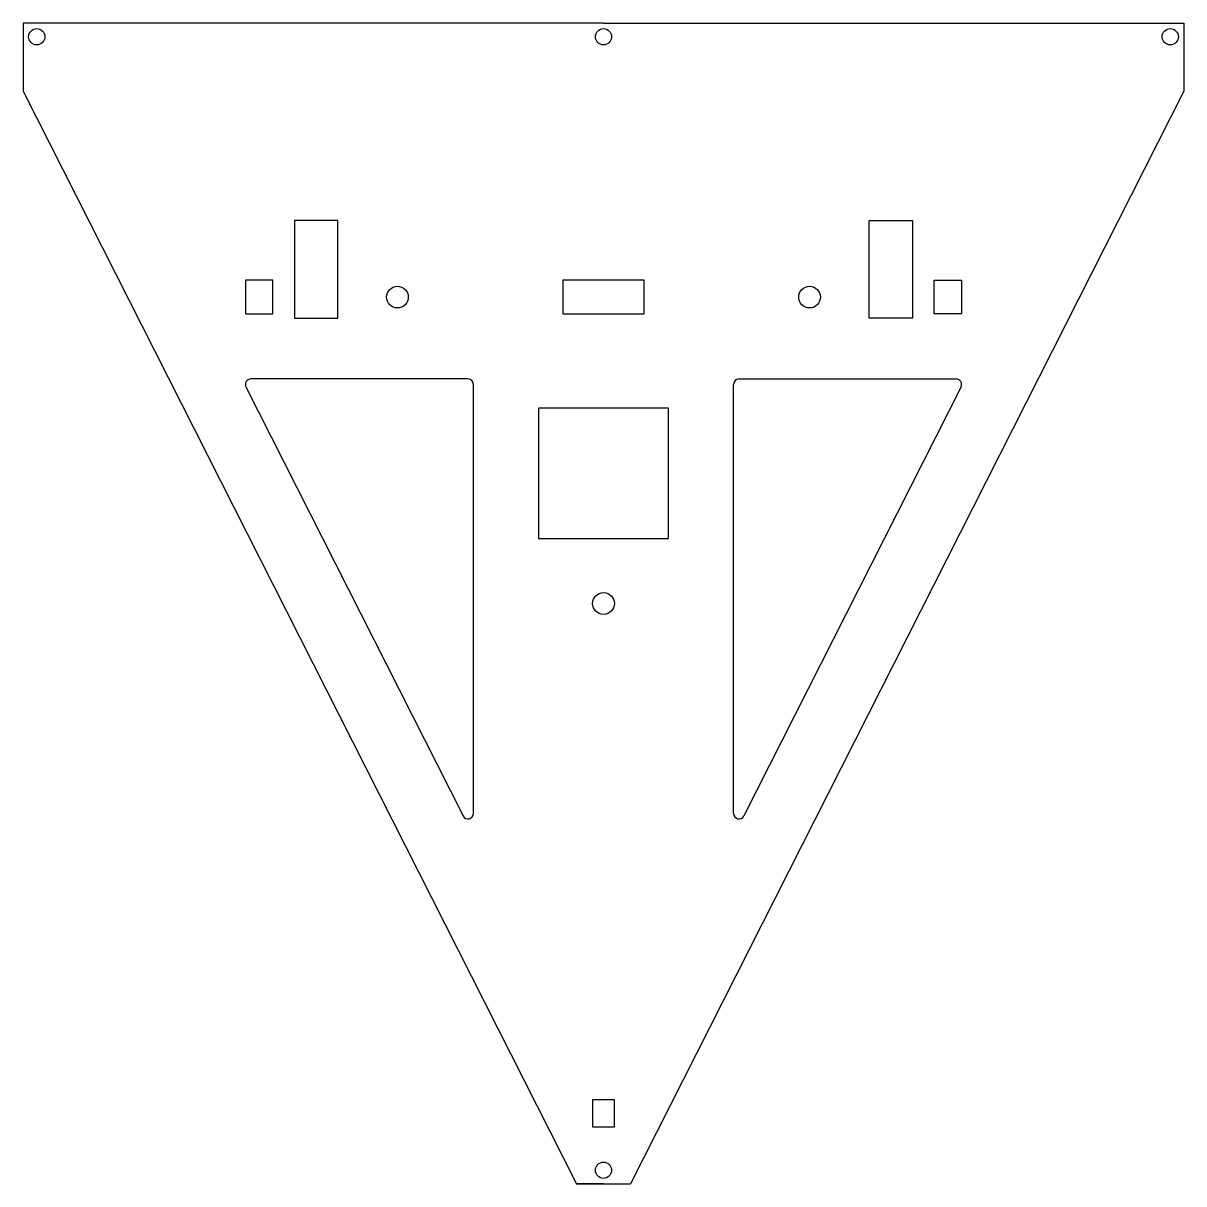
# Model space of a CAD drawing. Extents: x 0 to 214, y 0 to 214.
import ezdxf

# ---------------------------------------------------------------- set-up
doc = ezdxf.new("R2010")
doc.units = 0
doc.layers.get('0').update_dxf_attribs({"linetype": 'CONTINUOUS'})

msp = doc.modelspace()

# ---------------------------------------------------------------- linework, layer by layer
for p, q in [((0, 214), (0, 201.5)), ((107, 214), (0, 214)), ((0, 214), (0, 201.5)), ((107, 214), (214, 214)), ((214, 214), (214, 201.5)), ((214, 214), (214, 201.5)), ((0, 201.5), (102, 0)), ((214, 201.5), (112, 0)), ((58, 177.6), (50, 177.6)), ((50, 177.6), (50, 159.6)), ((58, 159.6), (58, 177.6)), ((156, 159.6), (156, 177.6)), ((156, 177.6), (164, 177.6)), ((164, 177.6), (164, 159.6)), ((46, 166.6), (41, 166.6)), ((41, 166.6), (41, 160.4)), ((46, 160.4), (46, 166.6)), ((114.5, 166.6), (99.5, 166.6)), ((99.5, 166.6), (99.5, 160.4)), ((114.5, 160.4), (114.5, 166.6)), ((168, 160.4), (168, 166.6)), ((168, 166.6), (173, 166.6)), ((173, 166.6), (173, 160.4)), ((41, 160.4), (46, 160.4)), ((50, 159.6), (58, 159.6)), ((99.5, 160.4), (114.5, 160.4)), ((164, 159.6), (156, 159.6)), ((173, 160.4), (168, 160.4)), ((82, 148.4), (41.96, 148.4)), ((132, 148.4), (172.04, 148.4)), ((41.06, 146.95), (81.11, 67.84)), ((83, 68.29), (83, 147.4)), ((131, 68.29), (131, 147.4)), ((172.94, 146.95), (132.89, 67.84)), ((95, 143), (95, 119)), ((119, 143), (95, 143)), ((119, 119), (119, 143)), ((95, 119), (119, 119)), ((109.05, 15.5), (104.95, 15.5)), ((104.95, 15.5), (104.95, 10.5)), ((109.05, 10.5), (109.05, 15.5)), ((104.95, 10.5), (109.05, 10.5)), ((102, 0), (107, 0)), ((107, 0), (102, 0)), ((107, 0), (112, 0))]:
    msp.add_line(p, q)
for centre, radius in [((2.5, 211.5), 1.5), ((107, 211.5), 1.5), ((211.5, 211.5), 1.5), ((69, 163.5), 2), ((145, 163.5), 2), ((107, 107), 2), ((107, 2.5), 1.5)]:
    msp.add_circle(centre, radius)
for centre, start, end in [((41.96, 147.4), 90, 206.8487), ((82, 147.4), 0, 90), ((132, 147.4), 90, 180), ((172.04, 147.4), 333.1513, 90), ((82, 68.29), 206.8487, 0), ((132, 68.29), 180, 333.1513)]:
    msp.add_arc(centre, 1, start, end)

doc.saveas('drawing.dxf')
